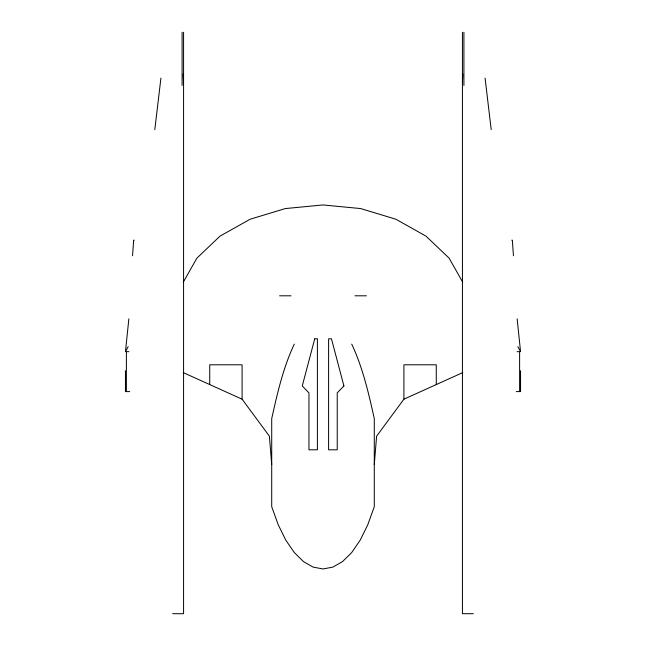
<?xml version="1.0" encoding="UTF-8"?>
<svg xmlns="http://www.w3.org/2000/svg" width="646" height="646" viewBox="0 0 646 646"><rect width="100%" height="100%" fill="white"/><g stroke="black" fill="none" stroke-linecap="round" stroke-linejoin="round"><path stroke-width="0.97" d="M462.431 83.132L462.843 74.096M374.284 464.579L376.61 436.171L403.911 399.18L462.754 372.613M128.861 318.825L125.445 351.666L128.134 346.676M154.806 129.571L160.927 78.093M294.277 344.124C283.158 367.744 277.368 393.252 271.716 418.6L271.716 506.714L278.216 524.754L285.798 540.145L294.277 552.524L303.459 561.584L313.108 567.107L323 568.965L332.892 567.107L342.541 561.584L351.723 552.524L360.202 540.145L367.784 524.754L374.284 506.714L374.284 418.6C368.632 393.252 362.842 367.744 351.723 344.124M183.303 282.116L196.885 258.158L220.028 236.113L250.188 219.204L285.306 208.569L323 204.944L360.694 208.569L395.812 219.204L425.972 236.113L449.115 258.158L462.697 282.116M134.239 240.183L133.657 240.183L132.551 255.776M511.761 240.183L512.343 240.183L513.449 255.776M279.589 295.803L291.023 295.803M354.977 295.803L366.411 295.803M128.901 351.666L126.382 351.666L126.382 391.597M517.099 351.666L519.618 351.666L519.618 391.597M129.741 391.597L125.445 391.597L125.445 370.739M516.259 391.597L520.555 391.597L520.555 370.739M172.66 613.7L183.569 613.7L183.569 32.3M473.34 613.7L462.431 613.7L462.431 32.3M183.246 372.613L242.089 399.18L269.39 436.171L271.716 464.579M517.866 346.676L520.555 351.666L517.139 318.825M485.073 78.093L491.194 129.571M183.157 74.096L183.569 83.132M463.909 32.3L463.909 85.466M436.268 384.572L436.268 364.796L403.911 364.796L403.911 399.18M242.089 399.18L242.089 364.796L209.732 364.796L209.732 384.572M182.091 32.3L182.091 85.466M314.739 338.803L302.263 385.961L308.958 392.857L308.958 449.802L317.396 449.802L317.396 338.803L314.739 338.803M343.922 385.961L337.228 392.857L337.228 449.802L328.604 449.802L328.604 338.803L331.455 338.803L343.922 385.961"/></g></svg>
